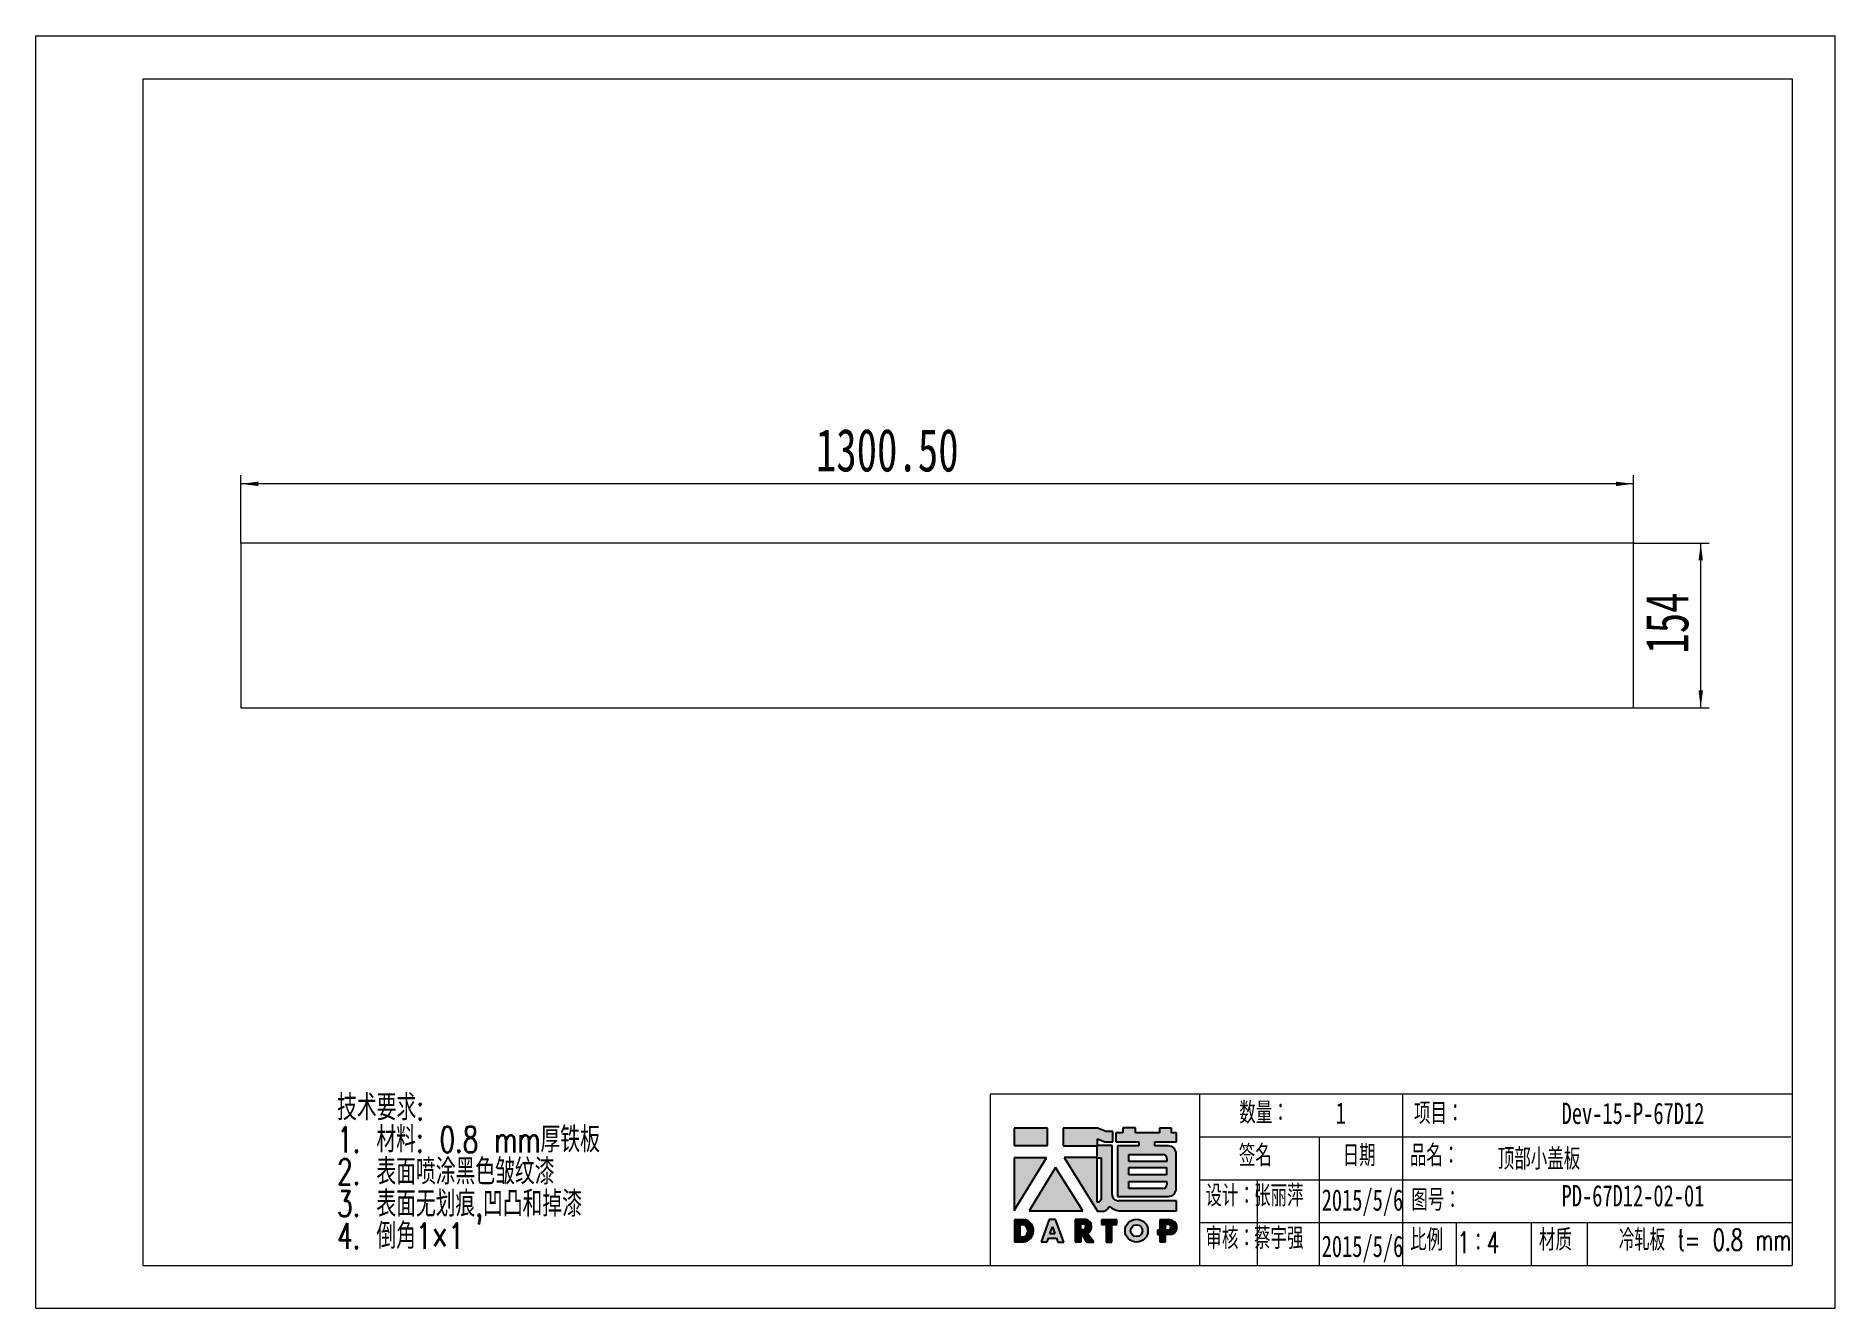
# Model space of a CAD drawing. Header units: millimetres. Extents: x 0 to 420, y 0 to 297.
import ezdxf

# ---------------------------------------------------------------- set-up
doc = ezdxf.new("R2010")
doc.units = ezdxf.units.MM
doc.layers.add('5', color=7, linetype='Continuous')
doc.layers.add('A-TITLEBLOCK', color=7, linetype='Continuous', lineweight=15)
doc.styles.add('SLDTEXTSTYLE0', font='TXT', dxfattribs={"width": 0.7, "bigfont": 'bigfont'})
doc.styles.add('SLDTEXTSTYLE1', font='TXT', dxfattribs={"width": 0.7})
doc.styles.add('SLDTEXTSTYLE2', font='TXT', dxfattribs={"width": 0.6538461538461539, "bigfont": 'bigfont'})
doc.dimstyles.new('SLDDIMSTYLE0', dxfattribs={"dimtxt": 10, "dimasz": 4.08, "dimexe": 0, "dimexo": 0.0625, "dimgap": 2.5, "dimtad": 2, "dimlfac": 4, "dimrnd": 1e-09, "dimzin": 4, "dimdsep": 46, "dimtxsty": 'SLDTEXTSTYLE1', "dimsah": 1, "dimcen": 0.09, "dimadec": 0, "dimazin": 1, "dimtfac": 1, "dimtofl": 0, "dimtmove": 0, "dimatfit": 3, "dimfxl": 0, "dimfrac": 2, "dimtolj": 1, "dimtzin": 12, "dimarcsym": 0})
doc.dimstyles.new('SLDDIMSTYLE1', dxfattribs={"dimtxt": 10, "dimasz": 4.08, "dimexe": 0, "dimexo": 0.0625, "dimgap": 2.5, "dimtad": 2, "dimlfac": 4, "dimrnd": 1e-09, "dimzin": 12, "dimdsep": 46, "dimtxsty": 'SLDTEXTSTYLE1', "dimsah": 1, "dimcen": 0.09, "dimadec": 0, "dimazin": 3, "dimtfac": 1, "dimtofl": 0, "dimtmove": 0, "dimatfit": 3, "dimfxl": 0, "dimfrac": 2, "dimtolj": 1, "dimtzin": 12, "dimarcsym": 0})

# ---------------------------------------------------------------- blocks, each defined once
blk = doc.blocks.new('块1')
at = {"linetype": 'Continuous'}
for color, points in [(12, [(7.729822768506202, 22.48677738498255), (7.729822768506202, 26.56118224098179), (-0.0686108220727677, 26.56118224098179), (-0.0686108220727677, 22.48677738498255)]), (12, [(-0.04771970653583146, 7.347302008803423), (7.478762869193744, 19.63603448538186), (-0.04771970653583146, 19.63603448538186)]), (12, [(15.94076426689367, 7.265444282803157), (9.565125609747485, 17.40596668841406), (3.412508775829825, 7.265444282803157)]), (8, [(23.89569797004904, 4.063712587108565), (23.89569797004904, 5.190604751141469), (20.33522878362937, 5.190604751141469), (20.33522878362937, 4.061015724040494), (21.44612302452459, 4.061015724040494), (21.44612302452459, -0.00950247634592081), (22.77619072523319, -0.00950247634592081), (22.77619072523319, 4.063712587108565)])]:
    blk.add_hatch(color=color, dxfattribs=at).paths.add_polyline_path(points, flags=0)
h = blk.add_hatch(color=12, dxfattribs=at)
edge = h.paths.add_edge_path(flags=0)
edge.add_line((19.38394999689552, 22.56062384129394), (19.38394999689552, 24.08498602951054))
edge.add_line((19.38394999689552, 24.08498602951054), (21.10508472331591, 23.34144501836078))
edge.add_line((21.10508472331591, 23.34144501836078), (22.96586006538915, 23.34144501836078))
edge.add_line((22.96586006538915, 23.34144501836078), (22.96586006538915, 25.80423623399326))
edge.add_line((22.96586006538915, 25.80423623399326), (21.4307295709883, 25.80423623399326))
edge.add_line((21.4307295709883, 25.80423623399326), (19.43049686857645, 26.59417915377503))
edge.add_line((19.43049686857645, 26.59417915377503), (11.41472237249602, 26.59417915377503))
edge.add_line((11.41472237249602, 26.59417915377503), (11.41472237249602, 22.42903278757316))
edge.add_line((11.41472237249602, 22.42903278757316), (19.2138889846426, 22.42903278757316))
edge.add_line((19.2138889846426, 22.42903278757316), (19.2138889846426, 22.34479547652957))
edge.add_line((19.2138889846426, 22.34479547652957), (19.2138889846426, 19.68267435251857))
edge.add_line((19.2138889846426, 19.68267435251857), (11.65093858437205, 19.68267435251857))
edge.add_line((11.65093858437205, 19.68267435251857), (19.42994710250157, 7.163677361805625))
edge.add_line((19.42994710250157, 7.163677361805624), (20.97034992517888, 7.163677361805624))
edge.add_arc((20.63045323465091, 8.63814758323432), 1.513139846184647, 282.9811251691751, 345.4172256101924)
edge.add_line((22.09484714418974, 8.257171636726847), (22.09484714418969, 8.314841293412767))
edge.add_line((22.09484714418969, 8.314841293412767), (22.23069755353374, 8.314841293412767))
edge.add_arc((25.13725331194361, 11.40306678213124), 4.240896490827906, 226.7357971412295, 259.3209385163939)
edge.add_line((24.35138333869703, 7.235620150071528), (37.86873904313498, 7.235620150071481))
edge.add_line((37.86873904313498, 7.235620150071481), (37.86873904313498, 9.609890801538295))
edge.add_line((37.86873904313498, 9.609890801538295), (24.29381412204463, 9.609890801538434))
edge.add_arc((24.29381412202575, 11.08848079781988), 1.47858999628138, 180.0000000007004, 270.0000000007314, ccw=False)
edge.add_line((22.81522412574437, 11.08848079780181), (22.81522412574444, 22.56062384129394))
edge.add_line((22.81522412574444, 22.56062384129394), (19.38394999689552, 22.56062384129394))
edge = h.paths.add_edge_path(flags=0)
edge.add_line((19.70922720214697, 9.322119648508084), (19.28902369907465, 9.322119648508084))
edge.add_line((19.28902369907465, 9.322119648508084), (19.29250555177082, 19.62945096670751))
edge.add_line((19.29250555177082, 19.62945096670751), (20.28355076055022, 19.62929232771332))
edge.add_line((20.28355076055022, 19.62929232771332), (20.28355076055022, 9.912800711723456))
edge.add_arc((18.34910674726315, 11.21912485719966), 2.334214303271304, 305.6398792732127, 325.968963113898, ccw=False)
h = blk.add_hatch(color=12, dxfattribs=at)
edge = h.paths.add_edge_path(flags=0)
edge.add_line((37.84546560721152, 23.34271413038237), (37.84546560721152, 25.45943435906698))
edge.add_line((37.84546560721152, 25.45943435906698), (36.64276041010927, 25.45943435906698))
edge.add_line((36.64276041010927, 25.45943435906698), (36.64276041010927, 26.60353885500371))
edge.add_line((36.64276041010927, 26.60353885500371), (33.8937461392912, 26.60353885500371))
edge.add_line((33.8937461392912, 26.60353885500371), (33.8937461392912, 25.51662371996509))
edge.add_line((33.8937461392912, 25.51662371996509), (28.28136622739996, 25.51662371996509))
edge.add_line((28.28136622739996, 25.51662371996509), (28.28136622739996, 26.66072821589707))
edge.add_line((28.28136622739996, 26.66072821589707), (25.34194959501901, 26.66072821589707))
edge.add_line((25.34194959501901, 26.66072821589707), (25.34194959501901, 25.49544541295903))
edge.add_line((25.34194959501901, 25.49544541295903), (23.71775697571455, 25.49544541295903))
edge.add_line((23.71775697571455, 25.49544541295903), (23.71775697571455, 23.38626053695338))
edge.add_line((23.71775697571455, 23.38626053695338), (29.07761094507538, 23.38626053695338))
edge.add_line((29.07761094507538, 23.38626053695338), (29.07761094507538, 22.45338387466311))
edge.add_line((29.07761094507538, 22.45338387466311), (24.08316824545665, 22.45338387466311))
edge.add_line((24.08316824545665, 22.45338387466311), (24.08316824545665, 10.64255139727371))
edge.add_line((24.08316824545665, 10.64255139727371), (35.93986917121389, 10.64255139727371))
edge.add_arc((35.9398691712322, 12.49078889258355), 1.848237495309883, 269.9999999994329, 359.9999999994308)
edge.add_line((37.78810666654208, 12.49078889256516), (37.78810666654213, 20.57912958272879))
edge.add_arc((35.93986917122304, 20.57912958271967), 1.848237495319111, 2.828264897405108e-10, 90.00000000028393)
edge.add_line((35.93986917121389, 22.42736707803878), (32.80557556806829, 22.4273670780388))
edge.add_line((32.80557556806829, 22.4273670780388), (32.80557556806829, 23.34271413038237))
edge.add_line((32.80557556806829, 23.34271413038237), (37.84546560721152, 23.34271413038237))
h.paths.add_polyline_path([(26.73505715369024, 15.67680154619349), (26.73505715369024, 17.39303760959296), (35.49723089837269, 17.39303760959296), (35.49723089837269, 15.67680154619349)], flags=0)
edge = h.paths.add_edge_path(flags=0)
edge.add_line((26.6776982131613, 20.42510489063192), (34.63047109115646, 20.42510489063192))
edge.add_arc((34.63047109112455, 19.50098614301564), 0.9241187476163281, -1.9737740331038367e-09, 89.99999999802071, ccw=False)
edge.add_line((35.55458983874093, 19.50098614298382), (35.55458983874093, 18.8232475490373))
edge.add_line((35.55458983874093, 18.8232475490373), (26.6776982131613, 18.8232475490373))
edge.add_line((26.6776982131613, 18.8232475490373), (26.6776982131613, 20.42510489063192))
edge = h.paths.add_edge_path(flags=0)
edge.add_line((26.73505715369024, 12.47316618245331), (26.73505715369024, 14.1322128849729))
edge.add_line((26.73505715369024, 14.1322128849729), (35.61176552395117, 14.1322128849729))
edge.add_line((35.61176552395117, 14.1322128849729), (35.61176552395117, 13.39728493009842))
edge.add_arc((34.68764677632923, 13.39728493007518), 0.9241187476219043, -89.99999999855493, 1.440412233932875e-09, ccw=False)
edge.add_line((34.68764677635255, 12.47316618245327), (26.73505715369024, 12.47316618245331))
h = blk.add_hatch(color=8, dxfattribs=at)
edge = h.paths.add_edge_path(flags=0)
edge.add_arc((1.781535706601056, 2.636675427794564), 2.661051678329958, 278.6604405932824, 432.3203452583787)
edge.add_line((2.589683156164924, 5.172043987689964), (0.007623424674751966, 5.172043987689964))
edge.add_line((0.007623424674751966, 5.172043987689964), (0.007623424674751966, 0.005964826539925916))
edge.add_line((0.007623424674751966, 0.005964826539925708), (2.182232309018872, 0.005964826539925708))
edge = h.paths.add_edge_path(flags=0)
edge.add_line((1.317716286528437, 4.040709931564966), (2.120864402698097, 4.040709931564966))
edge.add_arc((1.576839423670817, 2.56861929511785), 1.56939925440307, -65.78573481728489, 69.71773257233048, ccw=False)
edge.add_line((2.220528709441949, 1.137298882664941), (1.317716286528437, 1.137298882664941))
edge.add_line((1.317716286528437, 1.137298882664941), (1.317716286528437, 4.040709931564966))
h = blk.add_hatch(color=8, dxfattribs=at)
h.paths.add_polyline_path([(11.57378806062193, -0.01077158836922283), (9.584550682216365, 5.214559240722975), (8.110994002706763, 5.214559240722975), (6.215949900704898, 0.0004124614018299262), (7.611806290380329, 0.0004124614018299262), (7.940199968915097, 0.92448465897523), (9.83121245213925, 0.92448465897523), (10.1667530913423, -0.01077158836922283)], flags=0)
h.paths.add_polyline_path([(8.29828102265634, 1.920499644777673), (8.873336470949123, 3.558923276789683), (9.469832801328627, 1.920499644777673)], flags=0)
h = blk.add_hatch(color=8, dxfattribs=at)
edge = h.paths.add_edge_path(flags=0)
edge.add_arc((16.38131025106338, 3.598662347246316), 1.653253247824954, 290.6073250211866, 437.2124199352527)
edge.add_line((16.74723654785621, 5.210910543635211), (14.20771793933923, 5.210910543635211))
edge.add_line((14.20771793933923, 5.210910543635211), (14.20771793933923, -0.00244304066947798))
edge.add_line((14.20771793933923, -0.002443040669477738), (15.54969724115218, -0.002443040669477738))
edge.add_line((15.54969724115218, -0.002443040669477738), (15.54969724115218, 2.064305901793009))
edge.add_line((15.54969724115218, 2.064305901793009), (16.92906064484401, -0.0210831236344915))
edge.add_line((16.92906064484401, -0.0210831236344914), (18.55068768830365, -0.0210831236344914))
edge.add_line((18.55068768830365, -0.0210831236344914), (16.96319144109021, 2.051193258011665))
edge = h.paths.add_edge_path(flags=0)
edge.add_arc((15.97594930397256, 3.521484471871754), 0.7022768470381889, -77.47302943994771, 76.71957553051169, ccw=False)
edge.add_line((16.1282725600419, 2.835926016635198), (15.53741912940099, 2.835926016635194))
edge.add_line((15.53741912940099, 2.835926016635194), (15.53741912940099, 4.204980620062136))
edge.add_line((15.53741912940099, 4.204980620062136), (16.13727439592916, 4.204980620062136))
h = blk.add_hatch(color=8, dxfattribs=at)
edge = h.paths.add_edge_path(flags=0)
edge.add_arc((28.50786990324971, 2.622953153925888), 2.676636592785213, 0, 360)
edge = h.paths.add_edge_path(flags=0)
edge.add_arc((28.50786990324971, 2.622953153925888), 1.375082885538559, 0, 360)
h = blk.add_hatch(color=8, dxfattribs=at)
edge = h.paths.add_edge_path(flags=0)
edge.add_arc((36.1734741262733, 3.447335049427707), 1.757251622275269, 288.8958684179252, 445.2442177897109)
edge.add_line((36.31916571283577, 5.198536701321059), (36.24234735892284, 5.198536701321059))
edge.add_line((36.24234735892284, 5.198536701321059), (33.97841013464647, 5.198536701321059))
edge.add_line((33.97841013464647, 5.198536701321059), (33.97841013464647, 2.765490298920264))
edge.add_line((33.97841013464647, 2.765490298920264), (33.37769893006926, 2.765490298920264))
edge.add_line((33.37769893006926, 2.765490298920264), (33.37769893006926, 1.777883180287413))
edge.add_line((33.37769893006926, 1.777883180287413), (33.9686975984198, 1.777883180287413))
edge.add_line((33.9686975984198, 1.777883180287413), (33.9686975984198, 0.006678702039386142))
edge.add_line((33.9686975984198, 0.006678702039386244), (35.29033555050536, 0.006678702039386244))
edge.add_line((35.29033555050536, 0.006678702039386244), (35.29033555050536, 1.784783976974394))
edge.add_line((35.29033555050536, 1.784783976974394), (36.7425586502883, 1.784783976974394))
edge = h.paths.add_edge_path(flags=0)
edge.add_arc((35.81200594606526, 3.462404376208358), 0.7030637749232741, -79.01085638112971, 72.55127628001378, ccw=False)
edge.add_line((35.94602606755443, 2.772232456578624), (35.27072722273277, 2.772232456578613))
edge.add_line((35.27072722273277, 2.772232456578613), (35.27072722273277, 4.133117151306652))
edge.add_line((35.27072722273277, 4.133117151306652), (36.0228211374754, 4.133117151306652))
at = {"layer": '5'}
for p, q in [((7.729822768506202, 26.56118224098179), (-0.0686108220727677, 26.56118224098179)), ((-0.0686108220727677, 26.56118224098179), (-0.0686108220727677, 22.48677738498255)), ((7.729822768506202, 22.48677738498255), (7.729822768506202, 26.56118224098179)), ((19.43049686857645, 26.59417915377503), (11.41472237249602, 26.59417915377503)), ((11.41472237249602, 26.59417915377503), (11.41472237249602, 22.42903278757316)), ((21.4307295709883, 25.80423623399326), (19.43049686857645, 26.59417915377503)), ((22.96586006538915, 25.80423623399326), (21.4307295709883, 25.80423623399326)), ((22.96586006538915, 23.34144501836078), (22.96586006538915, 25.80423623399326)), ((25.34194959501901, 25.49544541295903), (23.71775697571455, 25.49544541295903)), ((23.71775697571455, 25.49544541295903), (23.71775697571455, 23.38626053695338)), ((28.28136622739996, 26.66072821589707), (25.34194959501901, 26.66072821589707)), ((25.34194959501901, 26.66072821589707), (25.34194959501901, 25.49544541295903)), ((28.28136622739996, 25.51662371996509), (28.28136622739996, 26.66072821589707)), ((33.8937461392912, 25.51662371996509), (28.28136622739996, 25.51662371996509)), ((36.64276041010927, 26.60353885500371), (33.8937461392912, 26.60353885500371)), ((33.8937461392912, 26.60353885500371), (33.8937461392912, 25.51662371996509)), ((36.64276041010927, 25.45943435906698), (36.64276041010927, 26.60353885500371)), ((37.84546560721152, 25.45943435906698), (36.64276041010927, 25.45943435906698)), ((37.84546560721152, 23.34271413038237), (37.84546560721152, 25.45943435906698)), ((-0.0686108220727677, 22.48677738498255), (7.729822768506202, 22.48677738498255)), ((11.41472237249602, 22.42903278757316), (19.2138889846426, 22.42903278757316)), ((19.2138889846426, 22.42903278757316), (19.2138889846426, 22.34479547652957)), ((19.2138889846426, 22.34479547652957), (19.2138889846426, 19.68267435251857)), ((19.38394999689552, 24.08498602951054), (21.10508472331591, 23.34144501836078)), ((19.38394999689552, 22.56062384129394), (19.38394999689552, 24.08498602951054)), ((22.81522412574444, 22.56062384129394), (19.38394999689552, 22.56062384129394)), ((21.10508472331591, 23.34144501836078), (22.96586006538915, 23.34144501836078)), ((22.81522412574444, 11.08848079780181), (22.81522412574444, 22.56062384129394)), ((23.71775697571455, 23.38626053695338), (29.07761094507538, 23.38626053695338)), ((29.07761094507538, 22.45338387466311), (24.08316824545665, 22.45338387466311)), ((24.08316824545665, 22.45338387466311), (24.08316824545665, 10.64255139727371)), ((29.07761094507538, 23.38626053695338), (29.07761094507538, 22.45338387466311)), ((32.80557556806829, 22.4273670780388), (32.80557556806829, 23.34271413038237)), ((32.80557556806829, 23.34271413038237), (37.84546560721152, 23.34271413038237)), ((35.93986917121389, 22.4273670780388), (32.80557556806829, 22.4273670780388)), ((7.478762869193744, 19.63603448538186), (-0.04771970653583146, 19.63603448538186)), ((-0.04771970653583146, 19.63603448538186), (-0.04771970653583146, 7.347302008803423)), ((-0.04771970653583146, 7.347302008803423), (7.478762869193744, 19.63603448538186)), ((9.565125609747485, 17.40596668841406), (3.412508775829825, 7.265444282803157)), ((15.94076426689367, 7.265444282803157), (9.565125609747485, 17.40596668841406)), ((19.2138889846426, 19.68267435251857), (11.65093858437205, 19.68267435251857)), ((11.65093858437205, 19.68267435251857), (19.42994710250157, 7.163677361805624)), ((19.28902369907465, 9.322119648508084), (19.29250555177082, 19.62945096670751)), ((19.29250555177082, 19.62945096670751), (20.28355076055022, 19.62929232771332)), ((20.28355076055022, 19.62929232771332), (20.28355076055022, 9.912800711723456)), ((26.6776982131613, 18.8232475490373), (26.6776982131613, 20.42510489063192)), ((26.6776982131613, 20.42510489063192), (34.63047109115646, 20.42510489063192)), ((35.55458983874093, 18.8232475490373), (26.6776982131613, 18.8232475490373)), ((26.73505715369024, 15.67680154619349), (26.73505715369024, 17.39303760959296)), ((26.73505715369024, 17.39303760959296), (35.49723089837269, 17.39303760959296)), ((35.49723089837269, 17.39303760959296), (35.49723089837269, 15.67680154619349)), ((35.55458983874093, 19.50098614298382), (35.55458983874093, 18.8232475490373)), ((37.78810666654213, 12.49078889256516), (37.78810666654213, 20.57912958272879)), ((35.49723089837269, 15.67680154619349), (26.73505715369024, 15.67680154619349)), ((26.73505715369024, 12.47316618245331), (26.73505715369024, 14.1322128849729)), ((26.73505715369024, 14.1322128849729), (35.61176552395117, 14.1322128849729)), ((35.61176552395117, 14.1322128849729), (35.61176552395117, 13.39728493009842)), ((19.70922720214697, 9.322119648508084), (19.28902369907465, 9.322119648508084)), ((24.08316824545665, 10.64255139727371), (35.93986917121389, 10.64255139727371)), ((37.86873904313498, 9.609890801538295), (24.29381412204463, 9.609890801538434)), ((34.68764677635255, 12.47316618245331), (26.73505715369024, 12.47316618245331)), ((37.86873904313498, 7.235620150071481), (37.86873904313498, 9.609890801538295)), ((2.589683156164924, 5.172043987689964), (0.007623424674751966, 5.172043987689964)), ((0.007623424674751966, 5.172043987689964), (0.007623424674751966, 0.005964826539925708)), ((3.412508775829825, 7.265444282803157), (15.94076426689367, 7.265444282803157)), ((8.110994002706763, 5.214559240722975), (6.215949900704898, 0.0004124614018299262)), ((9.584550682216365, 5.214559240722975), (8.110994002706763, 5.214559240722975)), ((11.57378806062193, -0.01077158836922283), (9.584550682216365, 5.214559240722975)), ((16.74723654785621, 5.210910543635211), (14.20771793933923, 5.210910543635211)), ((14.20771793933923, 5.210910543635211), (14.20771793933923, -0.002443040669477738)), ((15.53741912940099, 2.835926016635194), (15.53741912940099, 4.204980620062136)), ((15.53741912940099, 4.204980620062136), (16.13727439592916, 4.204980620062136)), ((19.42994710250157, 7.163677361805624), (20.97034992517888, 7.163677361805624)), ((23.89569797004904, 5.190604751141469), (20.33522878362937, 5.190604751141469)), ((20.33522878362937, 5.190604751141469), (20.33522878362937, 4.061015724040494)), ((22.09484714418969, 8.25717163672686), (22.09484714418969, 8.314841293412767)), ((22.09484714418969, 8.314841293412767), (22.23069755353374, 8.314841293412767)), ((23.89569797004904, 4.063712587108565), (23.89569797004904, 5.190604751141469)), ((24.35138333869702, 7.235620150071481), (37.86873904313498, 7.235620150071481)), ((36.24234735892284, 5.198536701321059), (33.97841013464647, 5.198536701321059)), ((33.97841013464647, 5.198536701321059), (33.97841013464647, 2.765490298920264)), ((36.31916571283577, 5.198536701321059), (36.24234735892284, 5.198536701321059)), ((0.007623424674751966, 0.005964826539925708), (2.182232309018872, 0.005964826539925708)), ((1.317716286528437, 1.137298882664941), (1.317716286528437, 4.040709931564966)), ((1.317716286528437, 4.040709931564966), (2.120864402698097, 4.040709931564966)), ((2.220528709441949, 1.137298882664941), (1.317716286528437, 1.137298882664941)), ((6.215949900704898, 0.0004124614018299262), (7.611806290380329, 0.0004124614018299262)), ((7.611806290380329, 0.0004124614018299262), (7.940199968915097, 0.92448465897523)), ((7.940199968915097, 0.92448465897523), (9.83121245213925, 0.92448465897523)), ((8.29828102265634, 1.920499644777673), (8.873336470949123, 3.558923276789683)), ((9.469832801328627, 1.920499644777673), (8.29828102265634, 1.920499644777673)), ((8.873336470949123, 3.558923276789683), (9.469832801328627, 1.920499644777673)), ((9.83121245213925, 0.92448465897523), (10.1667530913423, -0.01077158836922283)), ((16.1282725600419, 2.835926016635194), (15.53741912940099, 2.835926016635194)), ((15.54969724115218, -0.002443040669477738), (15.54969724115218, 2.064305901793009)), ((15.54969724115218, 2.064305901793009), (16.92906064484401, -0.0210831236344914)), ((18.55068768830365, -0.0210831236344914), (16.96319144109021, 2.051193258011665)), ((20.33522878362937, 4.061015724040494), (21.44612302452459, 4.061015724040494)), ((21.44612302452459, 4.061015724040494), (21.44612302452459, -0.00950247634592081)), ((22.77619072523319, -0.00950247634592081), (22.77619072523319, 4.063712587108565)), ((22.77619072523319, 4.063712587108565), (23.89569797004904, 4.063712587108565)), ((33.97841013464647, 2.765490298920264), (33.37769893006926, 2.765490298920264)), ((33.37769893006926, 2.765490298920264), (33.37769893006926, 1.777883180287413)), ((33.37769893006926, 1.777883180287413), (33.9686975984198, 1.777883180287413)), ((33.9686975984198, 1.777883180287413), (33.9686975984198, 0.006678702039386244)), ((33.9686975984198, 0.006678702039386244), (35.29033555050536, 0.006678702039386244)), ((35.27072722273277, 2.772232456578613), (35.27072722273277, 4.133117151306652)), ((35.27072722273277, 4.133117151306652), (36.0228211374754, 4.133117151306652)), ((35.94602606755443, 2.772232456578613), (35.27072722273277, 2.772232456578613)), ((35.29033555050536, 0.006678702039386244), (35.29033555050536, 1.784783976974394)), ((35.29033555050536, 1.784783976974394), (36.7425586502883, 1.784783976974394)), ((10.1667530913423, -0.01077158836922283), (11.57378806062193, -0.01077158836922283)), ((14.20771793933923, -0.002443040669477738), (15.54969724115218, -0.002443040669477738)), ((16.92906064484401, -0.0210831236344914), (18.55068768830365, -0.0210831236344914)), ((21.44612302452459, -0.00950247634592081), (22.77619072523319, -0.00950247634592081))]:
    blk.add_line(p, q, dxfattribs=at)
for radius in [2.676636592785211, 1.375082885538561]:
    blk.add_circle((28.50786990324971, 2.622953153925888), radius, dxfattribs=at)
for centre, radius, start, end in [((35.93986917122304, 20.57912958271967), 1.848237495319129, 2.828264897405108e-10, 90.00000000028393), ((34.63047109112455, 19.50098614301564), 0.924118747616383, 359.9999999980279, 89.99999999802154), ((34.68764677632923, 13.39728493007518), 0.9241187476219395, 270.0000000014467, 1.44122564053541e-09), ((18.34910674726315, 11.21912485719966), 2.334214303271307, 305.6398792732136, 325.9689631138988), ((24.29381412202575, 11.08848079781988), 1.47858999628145, 180.0000000007012, 270.0000000007323), ((35.9398691712322, 12.49078889258355), 1.848237495309931, 269.9999999994329, 359.9999999994308), ((1.781535706601056, 2.636675427794564), 2.661051678329964, 278.6604405932824, 72.32034525837781), ((15.97594930397256, 3.521484471871754), 0.7022768470381929, 282.5269705600539, 76.71957553051254), ((16.38131025106338, 3.598662347246316), 1.653253247824956, 290.6073250211866, 77.21241993525202), ((20.63045323465091, 8.63814758323432), 1.513139846184699, 282.9811251691751, 345.4172256101924), ((25.13725331194361, 11.40306678213124), 4.240896490827954, 226.7357971412295, 259.3209385163939), ((36.1734741262733, 3.447335049427707), 1.757251622275277, 288.8958684179252, 85.24421778971008), ((1.576839423670817, 2.56861929511785), 1.569399254403071, 294.2142651827166, 69.71773257233134), ((35.81200594606526, 3.462404376208358), 0.7030637749232848, 280.9891436188718, 72.55127628001459)]:
    blk.add_arc(centre, radius, start, end, dxfattribs=at)
blk = doc.blocks.new('SW_NOTE_0')
at = {"layer": 'A-TITLEBLOCK', "color": 0, "char_height": 6, "attachment_point": 1, "style": 'SLDTEXTSTYLE0'}
for s, insert in [('\\M+18B5A术\\M+19776\\M+18B81:', (0, 7.734406438631789)), ('1. \\M+18DDE\\M+197BF: 0.8 mm\\M+18CFA铁\\M+194C2', (0, 0.2344066062698533)), ('2. \\M+1955C\\M+196CA喷涂\\M+1FC4B\\M+19046皱纹\\M+18EBD', (0, -7.265593226092084)), ('3. \\M+1955C\\M+196CA\\M+19DD9划\\M+18DAD,\\M+1899A\\M+193CA\\M+19861\\M+19D7B\\M+18EBD', (0, -14.76559305845402)), ('4. \\M+1937C\\M+18A701\\M+1817E1', (0, -22.26559289081596))]:
    blk.add_mtext(s, dxfattribs=dict(at, insert=insert))
blk = doc.blocks.new('_D')
at = {"color": 7, "linetype": 'Continuous', "lineweight": 0}
for p, q in [((47.90481986182993, 178.8306997706281), (47.90481986182993, 194.6408339423491)), ((373.0298198618299, 178.8306997706281), (373.0298198618299, 194.6408339423491)), ((373.0298198618299, 192.6408339423491), (47.90481986182993, 192.6408339423491))]:
    blk.add_line(p, q, dxfattribs=at)
for points in [[(47.90481986182993, 192.6408339423491), (51.98481986182993, 192.1328339423491), (51.98481986182993, 193.1488339423491)], [(373.0298198618299, 192.6408339423491), (368.94981986183, 193.1488339423491), (368.94981986183, 192.1328339423491)]]:
    blk.add_solid(points, dxfattribs=at)
at = {"color": 7, "linetype": 'Continuous', "lineweight": 0, "insert": (182.1483946244268, 205.5315108744075), "char_height": 10, "attachment_point": 1, "style": 'SLDTEXTSTYLE1'}
blk.add_mtext('1300.50', dxfattribs=at)
blk = doc.blocks.new('_D_1')
at = {"color": 7, "linetype": 'Continuous', "lineweight": 0}
for p, q in [((373.0298198618299, 178.8306997706281), (390.7327492191492, 178.8306997706281)), ((388.7327492191492, 140.3306997706281), (388.7327492191492, 178.8306997706281)), ((373.0298198618299, 140.3306997706281), (390.7327492191492, 140.3306997706281))]:
    blk.add_line(p, q, dxfattribs=at)
for points in [[(388.7327492191492, 178.8306997706281), (388.2247492191493, 174.750699770628), (389.2407492191492, 174.750699770628)], [(388.7327492191492, 140.3306997706281), (389.2407492191492, 144.4106997706281), (388.2247492191493, 144.4106997706281)]]:
    blk.add_solid(points, dxfattribs=at)
at = {"color": 7, "linetype": 'Continuous', "lineweight": 0, "insert": (375.8420722870909, 152.9973667551861), "char_height": 10, "attachment_point": 1, "rotation": 90.00000000000006, "style": 'SLDTEXTSTYLE1'}
blk.add_mtext('154', dxfattribs=at)

msp = doc.modelspace()

# ---------------------------------------------------------------- linework, layer by layer
at = {"color": 7, "linetype": 'Continuous', "lineweight": 15}
for p, q in [((373.0298242725735, 178.8306996663199), (47.90481545108607, 178.8306996663199)), ((47.90481545108607, 178.8306996663199), (47.90481545108607, 140.3306998749362)), ((373.0298242725735, 140.3306998749362), (373.0298242725735, 178.8306996663199)), ((47.90481545108607, 140.3306998749362), (373.0298242725735, 140.3306998749362))]:
    msp.add_line(p, q, dxfattribs=at)
at = {"layer": 'A-TITLEBLOCK', "linetype": 'Continuous'}
for p, q in [((0.07884356535330095, 0.214780156639463), (0.07884356535324544, 297.2147801566395)), ((0.07884356535324544, 297.2147801566395), (420.0788435653533, 297.2147801566395)), ((420.0788435653533, 0.2147801566394373), (420.0788435653533, 297.2147801566395)), ((25.06340977196131, 10.17527037605631), (25.06340977196131, 287.1752703760564)), ((25.06340977196131, 287.1752703760564), (410.0634097719614, 287.1752703760564)), ((410.0634097719614, 287.1752703760564), (410.0634097719615, 10.17527037605631)), ((25.06340977196131, 10.17527037605631), (410.0634097719615, 10.17527037605631)), ((0.07884356535330095, 0.214780156639463), (420.0788435653533, 0.2147801566394373))]:
    msp.add_line(p, q, dxfattribs=at)
at = {"layer": 'A-TITLEBLOCK'}
for p, q in [((410.0528060822431, 50.17527037605631), (222.8527385300249, 50.17527037605629)), ((222.8527385300249, 50.17527037605629), (222.8527385300249, 10.25638791969294)), ((271.7602373944738, 10.17527037605631), (271.7602373944738, 50.1752703760563)), ((319.0851905595983, 50.17527037605631), (319.0851905595983, 10.17527037605631)), ((271.7602373944738, 40.1752703760563), (409.7710712432667, 40.1752703760563)), ((299.6826703414528, 40.1752703760563), (299.6826703414528, 10.17527037605631)), ((271.7602373944738, 30.17527037605631), (410.0398858578161, 30.17527037605631)), ((285.1540798927205, 30.17527037605631), (285.1540798927204, 10.17527037605631)), ((271.7602373944738, 20.17527037605631), (410.0634097719614, 20.17527037605632)), ((331.7314574845681, 10.17527037605631), (331.7314574845681, 20.17527037605631)), ((349.1935095946738, 10.17527037605631), (349.1935095946738, 20.17527037605631)), ((362.2644575645825, 10.17527037605631), (362.2644575645825, 20.17527037605631))]:
    msp.add_line(p, q, dxfattribs=at)

# ---------------------------------------------------------------- block references
at = {"color": 7, "linetype": 'Continuous'}
msp.add_blockref('块1', (228.4993595422365, 15.63914446748675), dxfattribs=at)
at = {"layer": 'A-TITLEBLOCK'}
msp.add_blockref('SW_NOTE_0', (70.39290467326344, 42.31573942647663), dxfattribs=at)

# ---------------------------------------------------------------- texts
at = {"layer": 'A-TITLEBLOCK', "char_height": 5, "attachment_point": 1}
for s, insert, style in [('\\M+19094\\M+197CA\\M+18146', (281.0094267019112, 48.30009553161197), 'SLDTEXTSTYLE0'), ('1', (303.5091443978695, 48.23617575854263), 'SLDTEXTSTYLE1'), ('项\\M+196DA\\M+18146', (321.7969634785719, 48.17757254971441), 'SLDTEXTSTYLE0'), ('Dev-15-P-67D12', (356.2498331785072, 48.17757266612975), 'SLDTEXTSTYLE1'), ('签\\M+196BC', (280.8922542464589, 38.31489987202549), 'SLDTEXTSTYLE0'), ('\\M+193FA\\M+18AFA', (305.1421560770414, 38.31489987202549), 'SLDTEXTSTYLE0'), ('\\M+19569\\M+196BC\\M+18146', (320.8240622111781, 38.31489987202558), 'SLDTEXTSTYLE0'), ('顶\\M+19594\\M+18FAC\\M+1E1B3\\M+194C2', (341.338748768423, 37.51797623285471), 'SLDTEXTSTYLE0'), ('设计\\M+18146', (273.1074664811462, 28.93932295717106), 'SLDTEXTSTYLE0'), ('张丽\\M+1E4CA', (284.4494048253, 28.93932307358638), 'SLDTEXTSTYLE0'), ('2015/5/6', (300.2309460937724, 27.9393233753349), 'SLDTEXTSTYLE1'), ('图\\M+18D86\\M+18146', (321.165024448411, 27.93932325891958), 'SLDTEXTSTYLE0'), ('PD-67D12-02-01', (356.2498331785072, 28.93932307358637), 'SLDTEXTSTYLE1'), ('审\\M+18A6A\\M+18146', (273.1074664811461, 19.00552373053996), 'SLDTEXTSTYLE0'), ('\\M+1E4EF\\M+18946强', (284.4494048253, 19.00552384695528), 'SLDTEXTSTYLE0'), ('2015/5/6', (300.2309460937725, 17.12635726808131), 'SLDTEXTSTYLE1'), ('\\M+194E4\\M+197E1', (320.8909396574586, 18.62635693187385), 'SLDTEXTSTYLE0'), ('1\\M+181464', (331.863569109948, 18.00552414870381), 'SLDTEXTSTYLE0'), ('\\M+18DDE质', (350.9636854607982, 18.62635693187384), 'SLDTEXTSTYLE0'), ('\\M+197E2轧\\M+194C2 t= 0.8 mm', (369.6105381636602, 18.62635693187385), 'SLDTEXTSTYLE2')]:
    msp.add_mtext(s, dxfattribs=dict(at, insert=insert, style=style))

# ---------------------------------------------------------------- dimensions: what is measured, and where the dimension line sits
at = {"color": 7, "linetype": 'Continuous', "lineweight": 0}
dim = msp.add_linear_dim(base=(47.90481986182993, 192.6408339423491), p1=(373.0298198618299, 178.8306997706281), p2=(47.90481986182993, 178.8306997706281), dimstyle='SLDDIMSTYLE0', dxfattribs=at)
dim.commit()
dim.dimension.update_dxf_attribs({"geometry": '_D', "text_midpoint": (197.5025613631158, 192.6408339423491), "dimtype": 160})
dim = msp.add_linear_dim(base=(388.7327492191492, 178.8306997706281), p1=(373.0298198618299, 140.3306997706281), p2=(373.0298198618299, 178.8306997706281), angle=90.0000000000002, dimstyle='SLDDIMSTYLE1', dxfattribs=at)
dim.commit()
dim.dimension.update_dxf_attribs({"geometry": '_D_1', "text_midpoint": (388.7327492191492, 159.5806997706281), "dimtype": 160})

doc.saveas('drawing.dxf')
